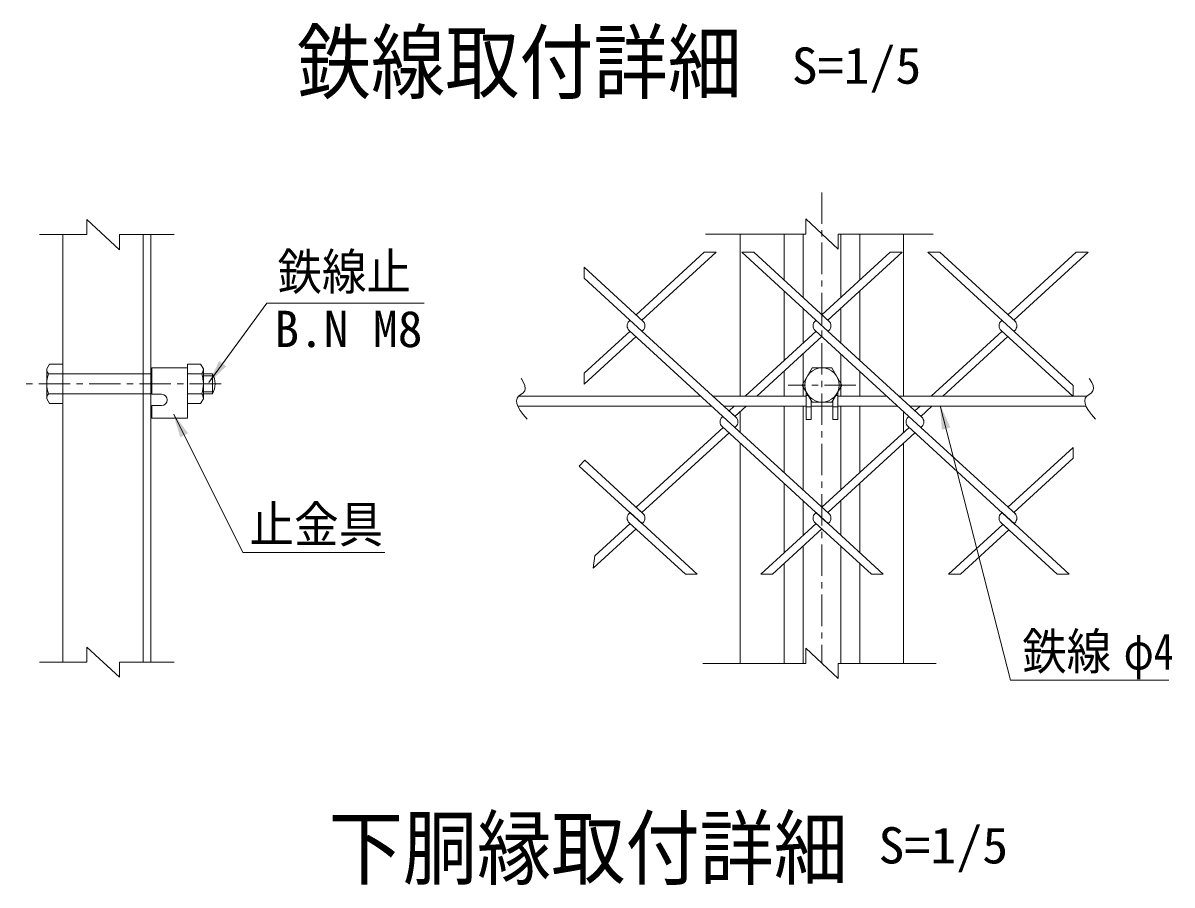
# Model space of a CAD drawing. Units: millimetres, scale not verified, with parts at other scales. Extents: x -4455 to 4455, y -3150 to 3150.
# Drawn here: x 1472 to 2844, y 427 to 1455 of the extents above; entities that cross this region are included whole.
import ezdxf
from ezdxf.enums import TextEntityAlignment as Align

# ---------------------------------------------------------------- set-up
doc = ezdxf.new("R2010")
doc.units = ezdxf.units.MM
doc.header["$LTSCALE"] = 30
doc.linetypes.add('DASHED', pattern=[7.5, 6, -1.5])
doc.linetypes.add('USER1', pattern=[2, 1.25, -0.25, 0.25, -0.25])
doc.layers.add('0-0_7詳細', color=7, linetype='Continuous', lineweight=18)
doc.styles.add('ＭＳ ゴシック', font='')
doc.styles.get('ＭＳ ゴシック').set_extended_font_data('MS Gothic')

msp = doc.modelspace()

# ---------------------------------------------------------------- linework, layer by layer
at = {"layer": '0-0_7詳細', "color": 1, "linetype": 'USER1'}
for p, q in [((2426.22, 1253.31), (2426.22, 691.3)), ((1708.76, 1024.89), (1472.27, 1024.89)), ((2466.52, 1023.41), (2385.87, 1023.41))]:
    msp.add_line(p, q, dxfattribs=at)
at = {"layer": '0-0_7詳細', "color": 4}
for p, q in [((2445.61, 1185.62), (2406.84, 1221.62)), ((2406.84, 1203.62), (2406.84, 1221.62)), ((1587.46, 1184.89), (1548.69, 1220.89)), ((1548.69, 1202.89), (1548.69, 1220.89)), ((1548.69, 1202.89), (1492.12, 1202.89)), ((1587.46, 1202.89), (1652.73, 1202.89)), ((1587.46, 1202.89), (1587.46, 1184.89)), ((2406.84, 1203.62), (2287.26, 1203.62)), ((2445.61, 1203.62), (2558.78, 1203.62)), ((2445.61, 1203.62), (2445.61, 1185.62)), ((1548.69, 692.78), (1548.69, 710.78)), ((1587.46, 674.78), (1548.69, 710.78)), ((2406.84, 691.3), (2406.84, 709.3)), ((2445.61, 673.3), (2406.84, 709.3)), ((1548.69, 692.78), (1492.12, 692.78)), ((1587.46, 692.78), (1652.73, 692.78)), ((1587.46, 692.78), (1587.46, 674.78)), ((2406.84, 691.3), (2284.02, 691.3)), ((2445.61, 691.3), (2562.42, 691.3)), ((2445.61, 691.3), (2445.61, 673.3))]:
    msp.add_line(p, q, dxfattribs=at)
at = {"layer": '0-0_7詳細', "lineweight": 9}
for p, q in [((1519.89, 1202.89), (1519.89, 692.78)), ((1615.89, 1202.89), (1615.89, 692.78)), ((1624.89, 1202.89), (1624.89, 692.78)), ((2328.72, 1203.62), (2328.72, 1010.06)), ((2381.22, 1203.62), (2381.22, 1148.45)), ((2403.72, 1203.62), (2403.72, 1127.84)), ((2448.72, 1203.62), (2448.72, 1127.84)), ((2471.22, 1203.62), (2471.22, 1148.45)), ((2523.72, 1203.62), (2523.72, 1010.06)), ((2381.22, 1135.43), (2381.22, 1052.96)), ((2471.22, 1135.43), (2471.22, 1052.96)), ((2403.72, 1114.81), (2403.72, 1073.58)), ((2448.72, 1114.81), (2448.72, 1073.58)), ((2434.4, 1099.73), (2426.22, 1107.22)), ((2434.4, 1088.67), (2433.33, 1087.69)), ((2403.72, 1060.56), (2403.72, 1010.06)), ((2448.72, 1060.56), (2448.72, 1010.06)), ((1500.69, 1042.65), (1504.01, 1048.41)), ((1500.69, 1007.13), (1500.69, 1042.65)), ((1504.01, 1048.41), (1519.89, 1048.41)), ((1519.89, 1001.37), (1519.89, 1048.41)), ((1625.91, 1043.85), (1625.91, 1012.35)), ((1625.91, 1043.85), (1668.51, 1043.85)), ((1668.51, 1001.37), (1668.51, 1048.41)), ((1668.51, 1043.85), (1668.51, 983.85)), ((1687.71, 1007.13), (1687.71, 1042.65)), ((1502.75, 1036.89), (1519.89, 1036.89)), ((1685.65, 1036.89), (1668.51, 1036.89)), ((1687.71, 1036.89), (1698.37, 1036.89)), ((1698.37, 1012.89), (1698.37, 1036.89)), ((2381.22, 1039.94), (2381.22, 1010.06)), ((2471.22, 1039.94), (2471.22, 1010.06)), ((1500.69, 1007.13), (1504.01, 1001.37)), ((1502.75, 1012.89), (1519.89, 1012.89)), ((1625.91, 1012.35), (1637.76, 1012.35)), ((1685.65, 1012.89), (1668.51, 1012.89)), ((1687.71, 1007.13), (1684.38, 1001.37)), ((1687.71, 1012.89), (1698.37, 1012.89)), ((2063.87, 1010.06), (2281.81, 1010.06)), ((2296.02, 1010.06), (2407.47, 1010.06)), ((2407.47, 1015.15), (2407.47, 982.37)), ((2409.94, 1010.87), (2407.47, 1010.87)), ((2438.97, 1004.76), (2438.97, 982.37)), ((2442.5, 1010.87), (2444.97, 1010.87)), ((2444.97, 1015.15), (2444.97, 982.37)), ((2444.97, 1010.06), (2503.83, 1010.06)), ((2518.04, 1010.06), (2742.26, 1010.06)), ((1504.01, 1001.37), (1519.89, 1001.37)), ((1624.89, 876.54), (1624.89, 996.54)), ((1625.91, 998.85), (1637.76, 998.85)), ((1625.91, 998.85), (1625.91, 983.85)), ((1684.38, 1001.37), (1668.51, 1001.37)), ((2063.15, 998.06), (2294.9, 998.06)), ((2309.11, 998.06), (2407.47, 998.06)), ((2328.72, 991.83), (2328.72, 967.07)), ((2381.22, 998.06), (2381.22, 918.96)), ((2403.72, 998.06), (2403.72, 898.34)), ((2413.47, 997.37), (2407.47, 997.37)), ((2413.47, 998.06), (2438.97, 998.06)), ((2438.97, 997.37), (2444.97, 997.37)), ((2444.97, 998.06), (2516.93, 998.06)), ((2448.72, 998.06), (2448.72, 898.34)), ((2471.22, 998.06), (2471.22, 918.96)), ((2523.72, 991.83), (2523.72, 967.07)), ((2531.14, 998.06), (2741.53, 998.06)), ((1625.91, 983.85), (1668.51, 983.85)), ((2438.97, 982.37), (2444.97, 982.37)), ((2328.72, 954.05), (2328.72, 691.3)), ((2523.72, 954.05), (2523.72, 691.3)), ((2381.22, 905.94), (2381.22, 823.47)), ((2471.22, 905.94), (2471.22, 823.47)), ((2403.72, 885.32), (2403.72, 844.09)), ((2448.72, 885.32), (2448.72, 844.09)), ((2403.72, 831.07), (2403.72, 691.3)), ((2448.72, 831.07), (2448.72, 691.3)), ((2381.22, 810.45), (2381.22, 691.3)), ((2471.22, 810.45), (2471.22, 691.3))]:
    msp.add_line(p, q, dxfattribs=at)
at = {"layer": '0-0_7詳細', "color": 3}
for p, q in [((2285.56, 1181.78), (2204.19, 1107.22)), ((2299.77, 1181.78), (2211.3, 1100.71)), ((2299.77, 1181.78), (2285.56, 1181.78)), ((2433.33, 1087.69), (2330.65, 1181.78)), ((2344.86, 1181.78), (2330.65, 1181.78)), ((2434.4, 1099.73), (2344.86, 1181.78)), ((2507.59, 1181.78), (2426.22, 1107.22)), ((2521.8, 1181.78), (2433.33, 1100.71)), ((2521.8, 1181.78), (2507.59, 1181.78)), ((2656.43, 1086.7), (2552.67, 1181.78)), ((2566.88, 1181.78), (2552.67, 1181.78)), ((2657.5, 1098.75), (2566.88, 1181.78)), ((2729.62, 1181.78), (2648.25, 1107.22)), ((2743.83, 1181.78), (2655.36, 1100.71)), ((2743.83, 1181.78), (2729.62, 1181.78)), ((2212.37, 1099.73), (2142.3, 1163.93)), ((2142.3, 1163.93), (2142.3, 1150.91)), ((2211.3, 1087.69), (2142.3, 1150.91)), ((2197.09, 1100.71), (2196.02, 1099.73)), ((2197.09, 1100.71), (2196.02, 1099.73)), ((2197.09, 1100.71), (2196.02, 1099.73)), ((2197.09, 1100.71), (2196.02, 1099.73)), ((2419.12, 1100.71), (2418.05, 1099.73)), ((2419.12, 1100.71), (2418.05, 1099.73)), ((2641.15, 1100.71), (2640.07, 1099.73)), ((2641.15, 1100.71), (2640.07, 1099.73)), ((2197.09, 1087.69), (2142.3, 1037.48)), ((2322.31, 972.94), (2196.02, 1088.67)), ((2212.37, 1088.67), (2211.3, 1087.69)), ((2323.38, 984.98), (2211.3, 1087.69)), ((2419.12, 1087.69), (2334.4, 1010.06)), ((2544.34, 972.94), (2418.05, 1088.67)), ((2545.41, 984.98), (2433.33, 1087.69)), ((2641.15, 1087.69), (2556.43, 1010.06)), ((2726.06, 1009.88), (2640.07, 1088.67)), ((2656.43, 1088.67), (2655.36, 1087.69)), ((2726.06, 1022.9), (2656.43, 1086.7)), ((2204.19, 1081.18), (2142.3, 1024.46)), ((2426.22, 1081.18), (2348.61, 1010.06)), ((2648.25, 1081.18), (2570.64, 1010.06)), ((2142.3, 1037.48), (2142.3, 1024.46)), ((2726.06, 1022.9), (2726.06, 1009.88)), ((2321.3, 998.06), (2315.21, 992.47)), ((2323.38, 984.98), (2315.21, 992.47)), ((2335.51, 998.06), (2322.31, 985.96)), ((2543.33, 998.06), (2537.24, 992.47)), ((2557.54, 998.06), (2544.34, 985.96)), ((2308.1, 985.96), (2307.03, 984.98)), ((2308.1, 985.96), (2307.03, 984.98)), ((2530.13, 985.96), (2529.06, 984.98)), ((2530.13, 985.96), (2529.06, 984.98)), ((2308.1, 972.94), (2204.19, 877.72)), ((2315.21, 966.43), (2211.3, 871.21)), ((2433.33, 858.19), (2307.03, 973.92)), ((2323.38, 973.92), (2322.31, 972.94)), ((2434.4, 870.23), (2322.31, 972.94)), ((2530.13, 972.94), (2426.22, 877.72)), ((2537.24, 966.43), (2433.33, 871.21)), ((2656.43, 857.21), (2529.06, 973.92)), ((2545.41, 973.92), (2544.34, 972.94)), ((2657.5, 869.25), (2544.34, 972.94)), ((2726.06, 949.02), (2648.25, 877.72)), ((2726.06, 949.02), (2726.06, 936)), ((2142.97, 933.83), (2136.44, 926.79)), ((2212.37, 870.23), (2142.97, 933.83)), ((2726.06, 936), (2655.36, 871.21)), ((2211.3, 858.19), (2136.44, 926.79)), ((2197.09, 871.21), (2196.02, 870.23)), ((2197.09, 871.21), (2196.02, 870.23)), ((2277.32, 797.69), (2197.09, 871.21)), ((2212.37, 870.23), (2204.19, 877.72)), ((2419.12, 871.21), (2418.05, 870.23)), ((2419.12, 871.21), (2418.05, 870.23)), ((2499.35, 797.69), (2419.12, 871.21)), ((2641.15, 871.21), (2640.07, 870.23)), ((2641.15, 871.21), (2640.07, 870.23)), ((2721.38, 797.69), (2641.15, 871.21)), ((2204.19, 851.68), (2153.09, 804.85)), ((2197.09, 858.19), (2155.13, 819.74)), ((2263.11, 797.69), (2196.02, 859.17)), ((2212.37, 859.17), (2211.3, 858.19)), ((2419.12, 858.19), (2353.09, 797.69)), ((2485.14, 797.69), (2418.05, 859.17)), ((2434.4, 859.17), (2433.33, 858.19)), ((2642.22, 857.21), (2577.26, 797.69)), ((2649.32, 850.7), (2591.47, 797.69)), ((2707.17, 797.69), (2640.07, 859.17)), ((2648.25, 851.68), (2640.07, 859.17)), ((2656.43, 859.17), (2655.36, 858.19)), ((2656.43, 859.17), (2655.36, 858.19)), ((2155.13, 819.74), (2153.09, 804.85)), ((2277.32, 797.69), (2263.11, 797.69)), ((2499.35, 797.69), (2485.14, 797.69)), ((2591.47, 797.69), (2577.26, 797.69)), ((2721.38, 797.69), (2707.17, 797.69))]:
    msp.add_line(p, q, dxfattribs=at)
at = {"layer": '0-0_7詳細', "color": 3, "linetype": 'DASHED'}
for p, q in [((1519.89, 1036.89), (1625.91, 1036.89)), ((1519.89, 1012.89), (1625.91, 1012.89))]:
    msp.add_line(p, q, dxfattribs=at)
at = {"layer": '0-0_7詳細', "color": 1}
for p, q in [((1687.71, 1034.49), (1699.58, 1034.49)), ((1687.71, 1015.29), (1699.58, 1015.29))]:
    msp.add_line(p, q, dxfattribs=at)
at = {"layer": '0-0_7詳細', "lineweight": 9}
for points in [[(1951.34, 1121.08), (1763.35, 1121.08), (1694.24, 1026.38)], [(1687.71, 1042.65), (1684.38, 1048.41), (1668.51, 1048.41)], [(2413.47, 1004.76), (2413.47, 982.37), (2407.47, 982.37)], [(1904.14, 823.7), (1734.73, 823.7), (1652.22, 988.55)], [(2840.48, 671.22), (2651.41, 671.22), (2567.48, 998.63)]]:
    msp.add_lwpolyline(points, dxfattribs=at)
at = {"layer": '0-0_7詳細', "color": 3}
msp.add_lwpolyline([(2402.7, 1023.41), (2414.46, 1043.78), (2437.98, 1043.78), (2449.74, 1023.41), (2437.98, 1003.04), (2414.46, 1003.04)], close=True, dxfattribs=at)
at = {"layer": '0-0_7詳細', "color": 4}
for points in [[(2066.95, 1031.15), (2067.26, 1030.76), (2069.92, 1026.56), (2071.49, 1022.8), (2071.96, 1019.49), (2071.33, 1016.61), (2069.61, 1014.18), (2066.79, 1012.19), (2063.97, 1010.19), (2062.21, 1007.7), (2061.53, 1004.75), (2061.92, 1001.32), (2063.39, 997.41), (2065.93, 993.03), (2069.54, 988.17), (2074.23, 982.83)], [(2745.33, 1031.15), (2745.64, 1030.76), (2748.3, 1026.56), (2749.87, 1022.8), (2750.34, 1019.49), (2749.71, 1016.61), (2747.99, 1014.18), (2745.17, 1012.19), (2742.35, 1010.19), (2740.59, 1007.7), (2739.91, 1004.75), (2740.3, 1001.32), (2741.77, 997.41), (2744.31, 993.03), (2747.93, 988.17), (2752.61, 982.83)]]:
    msp.add_lwpolyline(points, dxfattribs=at)
at = {"layer": '0-0_7詳細', "color": 3}
msp.add_lwpolyline([(2426.22, 851.68), (2367.3, 797.69), (2353.09, 797.69)], dxfattribs=at)
msp.add_circle((2426.22, 1023.41), 20.4, dxfattribs=at)
for centre, start, end in [((2201.09, 1094.2), 132.5, 227.5), ((2207.3, 1094.2), 312.5, 47.5), ((2423.11, 1094.2), 132.5, 227.5), ((2429.33, 1094.2), 312.5, 47.5), ((2645.14, 1094.2), 132.5, 227.5), ((2651.36, 1094.2), 312.5, 47.5), ((2312.1, 979.45), 132.5, 227.5), ((2318.32, 979.45), 312.5, 47.5), ((2534.13, 979.45), 132.5, 227.5), ((2540.34, 979.45), 312.5, 47.5), ((2201.09, 864.7), 132.5, 227.5), ((2207.3, 864.7), 312.5, 47.5), ((2423.11, 864.7), 132.5, 227.5), ((2429.33, 864.7), 312.5, 47.5), ((2645.14, 864.7), 132.5, 227.5), ((2651.36, 864.7), 312.5, 47.5)]:
    msp.add_arc(centre, 7.5, start, end, dxfattribs=at)
at = {"layer": '0-0_7詳細', "lineweight": 9}
for centre, radius, start, end in [((1509.77, 1042.65), 9.09, 180, 219.3382), ((1678.62, 1042.65), 9.09, 320.6618, 0), ((1536.69, 1024.89), 36, 160.52878, 199.47122), ((1651.71, 1024.89), 36, 340.52878, 19.47122), ((1677.58, 1024.89), 24, 330, 30), ((1509.77, 1007.13), 9.09, 140.6618, 180), ((1637.76, 1005.6), 6.75, 270, 90), ((1678.62, 1007.13), 9.09, 0, 39.3382)]:
    msp.add_arc(centre, radius, start, end, dxfattribs=at)
at = {"layer": '0-0_7詳細'}
for points in [[(1693.06, 1024.77), (1706.54, 1052.07), (1714.95, 1045.93)], [(1651.32, 990.34), (1669.41, 965.84), (1660.09, 961.18)], [(2566.98, 1000.56), (2579.48, 972.8), (2569.39, 970.21)]]:
    msp.add_solid(points, dxfattribs=at)

# ---------------------------------------------------------------- texts
at = {"layer": '0-0_7詳細', "style": 'ＭＳ ゴシック', "width": 0.9}
for s, p in [('鉄線取付詳細', (1799.21, 1350.93)), ('下胴縁取付詳細', (1837.28, 413.29))]:
    msp.add_text(s, height=72.14, dxfattribs=at).set_placement(p, align=Align.BOTTOM_LEFT)
at = {"layer": '0-0_7詳細', "color": 3, "style": 'ＭＳ ゴシック'}
for s, width, p in [('S=1/5', 1.05, (2390.08, 1369.91)), ('鉄線止', 0.9, (1776.06, 1124)), ('止金具', 0.9, (1742.77, 822.41)), ('鉄線', 0.9, (2665.14, 671)), ('φ4', 0.8, (2786.44, 671)), ('S=1/5', 1.05, (2493.73, 439.54))]:
    msp.add_text(s, height=43.33, dxfattribs=dict(at, width=width)).set_placement(p, align=Align.BOTTOM_LEFT)
msp.add_text('B.N M8', height=43.33, dxfattribs=at).set_placement((1772.4, 1055.74), align=Align.BOTTOM_LEFT)

doc.saveas('drawing.dxf')
